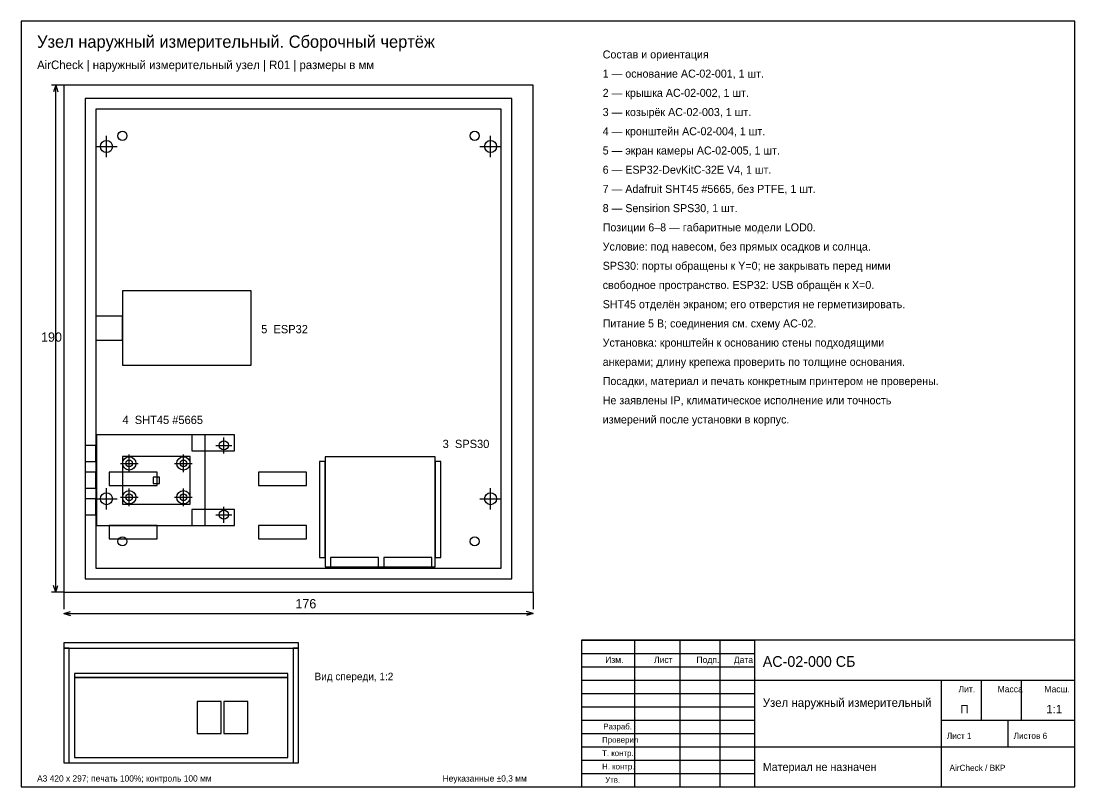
# Model space of a CAD drawing. Header units: millimetres. Extents: x 20 to 2665, y 5 to 292.
# Drawn here: x 20 to 415, y 5 to 292 of the extents above; entities that cross this region are included whole.
import ezdxf

# ---------------------------------------------------------------- set-up
doc = ezdxf.new("R2010")
doc.units = ezdxf.units.MM
for name, color, linetype in [('D-CENTER', 7, 'Continuous'), ('D-DETAIL', 7, 'Continuous'), ('D-DIM', 7, 'Continuous'), ('D-OUTLINE', 7, 'Continuous'), ('D-REF', 7, 'Continuous'), ('D-TEXT', 7, 'Continuous')]:
    doc.layers.add(name, color=color, linetype=linetype)

msp = doc.modelspace()

# ---------------------------------------------------------------- linework, layer by layer
at = {"layer": 'D-CENTER'}
for p, q in [((52, 241), (52, 249)), ((196, 241), (196, 249)), ((48, 245), (56, 245)), ((192, 245), (200, 245)), ((96, 130), (96, 136)), ((93, 133), (99, 133)), ((60.54, 122.94), (60.54, 129.54)), ((80.86, 122.94), (80.86, 129.54)), ((57.24, 126.24), (63.84, 126.24)), ((77.56, 126.24), (84.16, 126.24)), ((52, 109), (52, 117)), ((60.54, 110.24), (60.54, 116.84)), ((80.86, 110.24), (80.86, 116.84)), ((196, 109), (196, 117)), ((48, 113), (56, 113)), ((57.24, 113.54), (63.84, 113.54)), ((77.56, 113.54), (84.16, 113.54)), ((192, 113), (200, 113)), ((93, 107), (99, 107)), ((96, 104), (96, 110))]:
    msp.add_line(p, q, dxfattribs=at)
at = {"layer": 'D-DETAIL'}
for p, q in [((200, 259), (48, 259)), ((48, 259), (48, 87)), ((200, 87), (200, 259)), ((89, 137), (48.3, 137)), ((48.3, 137), (48.3, 103)), ((100, 137), (84, 137)), ((84, 137), (84, 131)), ((89, 103), (89, 137)), ((100, 131), (100, 137)), ((48, 133), (44, 133)), ((44, 133), (44, 127)), ((48, 127), (48, 133)), ((84, 131), (100, 131)), ((44, 127), (48, 127)), ((134, 127), (131.9, 127)), ((131.9, 127), (131.9, 91)), ((134, 91), (134, 127)), ((177.3, 127), (175.2, 127)), ((175.2, 127), (175.2, 91)), ((177.3, 91), (177.3, 127)), ((48, 123), (44, 123)), ((44, 123), (44, 117)), ((48, 117), (48, 123)), ((71, 123), (53, 123)), ((53, 123), (53, 118)), ((71, 118), (71, 123)), ((127, 123), (109, 123)), ((109, 123), (109, 118)), ((127, 118), (127, 123)), ((71.9, 121.09), (69.5, 121.09)), ((69.5, 121.09), (69.5, 118.69)), ((69.5, 118.69), (71.9, 118.69)), ((71.9, 118.69), (71.9, 121.09)), ((44, 117), (48, 117)), ((53, 118), (71, 118)), ((109, 118), (127, 118)), ((48, 113), (44, 113)), ((44, 113), (44, 107)), ((48, 107), (48, 113)), ((44, 107), (48, 107)), ((100, 109), (84, 109)), ((84, 109), (84, 103)), ((100, 103), (100, 109)), ((48.3, 103), (89, 103)), ((71, 103), (53, 103)), ((53, 103), (53, 98)), ((71, 98), (71, 103)), ((84, 103), (100, 103)), ((127, 103), (109, 103)), ((109, 103), (109, 98)), ((127, 98), (127, 103)), ((53, 98), (71, 98)), ((109, 98), (127, 98)), ((131.9, 91), (134, 91)), ((154, 91), (136, 91)), ((136, 91), (136, 87)), ((154, 87), (154, 91)), ((174, 91), (156, 91)), ((156, 91), (156, 87)), ((174, 87), (174, 91)), ((175.2, 91), (177.3, 91)), ((48, 87), (200, 87)), ((136, 87), (154, 87)), ((156, 87), (174, 87)), ((230, 60), (295, 60)), ((250, 5), (250, 60)), ((267, 5), (267, 60)), ((282, 5), (282, 60)), ((124, 59), (36, 59)), ((36, 59), (36, 57)), ((36, 57), (124, 57)), ((38, 57), (36, 57)), ((36, 57), (36, 14)), ((38, 14), (38, 57)), ((124, 57), (122, 57)), ((122, 57), (122, 14)), ((124, 57), (124, 59)), ((124, 14), (124, 57)), ((230, 55), (295, 55)), ((120, 47.5), (40, 47.5)), ((40, 47.5), (40, 46)), ((120, 46), (120, 47.5)), ((230, 50), (295, 50)), ((40, 46), (120, 46)), ((230, 45), (295, 45)), ((230, 40), (295, 40)), ((95, 37), (86, 37)), ((86, 37), (86, 25)), ((95, 25), (95, 37)), ((105, 37), (96, 37)), ((96, 37), (96, 25)), ((105, 25), (105, 37)), ((230, 35), (295, 35)), ((230, 30), (295, 30)), ((86, 25), (95, 25)), ((96, 25), (105, 25)), ((230, 25), (295, 25)), ((230, 20), (295, 20)), ((36, 14), (38, 14)), ((122, 14), (124, 14)), ((230, 15), (295, 15)), ((230, 10), (295, 10))]:
    msp.add_line(p, q, dxfattribs=at)
for centre in [(60.54, 126.24), (80.86, 126.24), (60.54, 113.54), (80.86, 113.54)]:
    msp.add_circle(centre, 2.5, dxfattribs=at)
at = {"layer": 'D-DIM'}
for p, q in [((36, 268), (31.4, 268)), ((33, 268), (32.2, 265.5)), ((33, 78), (33, 268)), ((33, 268), (33.8, 265.5)), ((33, 78), (32.2, 80.5)), ((33, 78), (33.8, 80.5)), ((36, 78), (31.4, 78)), ((36, 78), (36, 71.6)), ((212, 78), (212, 71.6)), ((36, 70), (38.5, 70.8)), ((36, 70), (212, 70)), ((36, 70), (38.5, 69.2)), ((212, 70), (209.5, 70.8)), ((212, 70), (209.5, 69.2))]:
    msp.add_line(p, q, dxfattribs=at)
at = {"layer": 'D-OUTLINE'}
for p, q in [((415, 292), (20, 292)), ((20, 292), (20, 5)), ((415, 5), (415, 292)), ((204, 263), (44, 263)), ((44, 263), (44, 83)), ((204, 83), (204, 263)), ((44, 83), (204, 83)), ((415, 60), (230, 60)), ((230, 60), (230, 5)), ((295, 5), (295, 60)), ((415, 5), (415, 60)), ((124, 59), (36, 59)), ((36, 59), (36, 14)), ((124, 14), (124, 59)), ((120, 46), (40, 46)), ((40, 46), (40, 16)), ((120, 16), (120, 46)), ((295, 45), (415, 45)), ((365, 5), (365, 45)), ((380, 30), (380, 45)), ((395, 30), (395, 45)), ((365, 30), (415, 30)), ((390, 20), (390, 30)), ((295, 20), (415, 20)), ((40, 16), (120, 16)), ((36, 14), (124, 14)), ((20, 5), (415, 5)), ((230, 5), (415, 5))]:
    msp.add_line(p, q, dxfattribs=at)
for centre, radius in [((58, 249), 1.7), ((190, 249), 1.7), ((52, 245), 2.25), ((196, 245), 2.25), ((96, 133), 1.7), ((60.54, 126.24), 1.25), ((80.86, 126.24), 1.25), ((52, 113), 2.25), ((60.54, 113.54), 1.25), ((80.86, 113.54), 1.25), ((196, 113), 2.25), ((96, 107), 1.7), ((58, 97), 1.7), ((190, 97), 1.7)]:
    msp.add_circle(centre, radius, dxfattribs=at)
at = {"layer": 'D-REF'}
for p, q in [((212, 268), (36, 268)), ((36, 268), (36, 78)), ((212, 78), (212, 268)), ((106.26, 190.94), (58, 190.94)), ((58, 190.94), (58, 163)), ((106.26, 163), (106.26, 190.94)), ((58, 181.44), (48, 181.44)), ((48, 181.44), (48, 172.44)), ((58, 172.44), (58, 181.44)), ((48, 172.44), (58, 172.44)), ((58, 163), (106.26, 163)), ((83.4, 128.78), (58, 128.78)), ((58, 128.78), (58, 111)), ((83.4, 111), (83.4, 128.78)), ((175.2, 128.7), (134, 128.7)), ((134, 128.7), (134, 87.5)), ((175.2, 87.5), (175.2, 128.7)), ((58, 111), (83.4, 111)), ((134, 87.5), (175.2, 87.5)), ((36, 78), (212, 78))]:
    msp.add_line(p, q, dxfattribs=at)
for centre in [(52, 245), (196, 245), (52, 113), (196, 113)]:
    msp.add_circle(centre, 2.25, dxfattribs=at)

# ---------------------------------------------------------------- texts
at = {"layer": 'D-TEXT'}
for s, height, p in [('Узел наружный измерительный. Сборочный чертёж', 4.6, (26, 282)), ('Состав и ориентация', 3, (238, 278)), ('AirCheck | наружный измерительный узел | R01 | размеры в мм', 3.2, (26, 274)), ('1 — основание AC-02-001, 1 шт.', 3, (238, 270.8)), ('2 — крышка AC-02-002, 1 шт.', 3, (238, 263.6)), ('3 — козырёк AC-02-003, 1 шт.', 3, (238, 256.4)), ('4 — кронштейн AC-02-004, 1 шт.', 3, (238, 249.2)), ('5 — экран камеры AC-02-005, 1 шт.', 3, (238, 242)), ('6 — ESP32-DevKitC-32E V4, 1 шт.', 3, (238, 234.8)), ('7 — Adafruit SHT45 #5665, без PTFE, 1 шт.', 3, (238, 227.6)), ('8 — Sensirion SPS30, 1 шт.', 3, (238, 220.4)), ('Позиции 6–8 — габаритные модели LOD0.', 3, (238, 213.2)), ('Условие: под навесом, без прямых осадков и солнца.', 3, (238, 206)), ('SPS30: порты обращены к Y=0; не закрывать перед ними', 3, (238, 198.8)), ('свободное пространство. ESP32: USB обращён к X=0.', 3, (238, 191.6)), ('SHT45 отделён экраном; его отверстия не герметизировать.', 3, (238, 184.4)), ('5  ESP32', 3.1, (110, 175)), ('Питание 5 В; соединения см. схему AC-02.', 3, (238, 177.2)), ('190', 3.5, (27.5, 171.83)), ('Установка: кронштейн к основанию стены подходящими', 3, (238, 170)), ('анкерами; длину крепежа проверить по толщине основания.', 3, (238, 162.8)), ('Посадки, материал и печать конкретным принтером не проверены.', 3, (238, 155.6)), ('Не заявлены IP, климатическое исполнение или точность', 3, (238, 148.4)), ('4  SHT45 #5665', 3.1, (58, 141)), ('измерений после установки в корпус.', 3, (238, 141.2)), ('3  SPS30', 3.1, (178, 132)), ('176', 3.5, (122.83, 71.9)), ('Изм.', 2.4, (238.92, 51.45)), ('Лист', 2.4, (257.23, 51.45)), ('Подп.', 2.4, (273.15, 51.45)), ('Дата', 2.4, (287.15, 51.45)), ('AC-02-000 СБ', 4, (298, 50)), ('Вид спереди, 1:2', 2.8, (130, 45)), ('Лит.', 2.4, (371.36, 40.45)), ('Масса', 2.4, (386.02, 40.45)), ('Масш.', 2.4, (403.56, 40.45)), ('Узел наружный измерительный', 3.2, (298, 35)), ('П', 3.2, (372.05, 32.55)), ('1:1', 3.2, (404.27, 32.55)), ('Разраб.', 2.2, (238.23, 26.55)), ('Проверил', 2.2, (237.79, 21.55)), ('Лист 1', 2.3, (367, 23)), ('Листов 6', 2.3, (392, 23)), ('Т. контр.', 2.2, (237.79, 16.55)), ('Н. контр.', 2.2, (237.79, 11.55)), ('Материал не назначен', 3, (298, 11)), ('AirCheck / ВКР', 2.3, (368, 11)), ('А3 420 x 297; печать 100%; контроль 100 мм', 2.35, (26, 7)), ('Неуказанные ±0,3 мм', 2.35, (178, 7)), ('Утв.', 2.2, (238.95, 6.55))]:
    msp.add_text(s, height=height, dxfattribs=at).set_placement(p)

doc.saveas('drawing.dxf')
